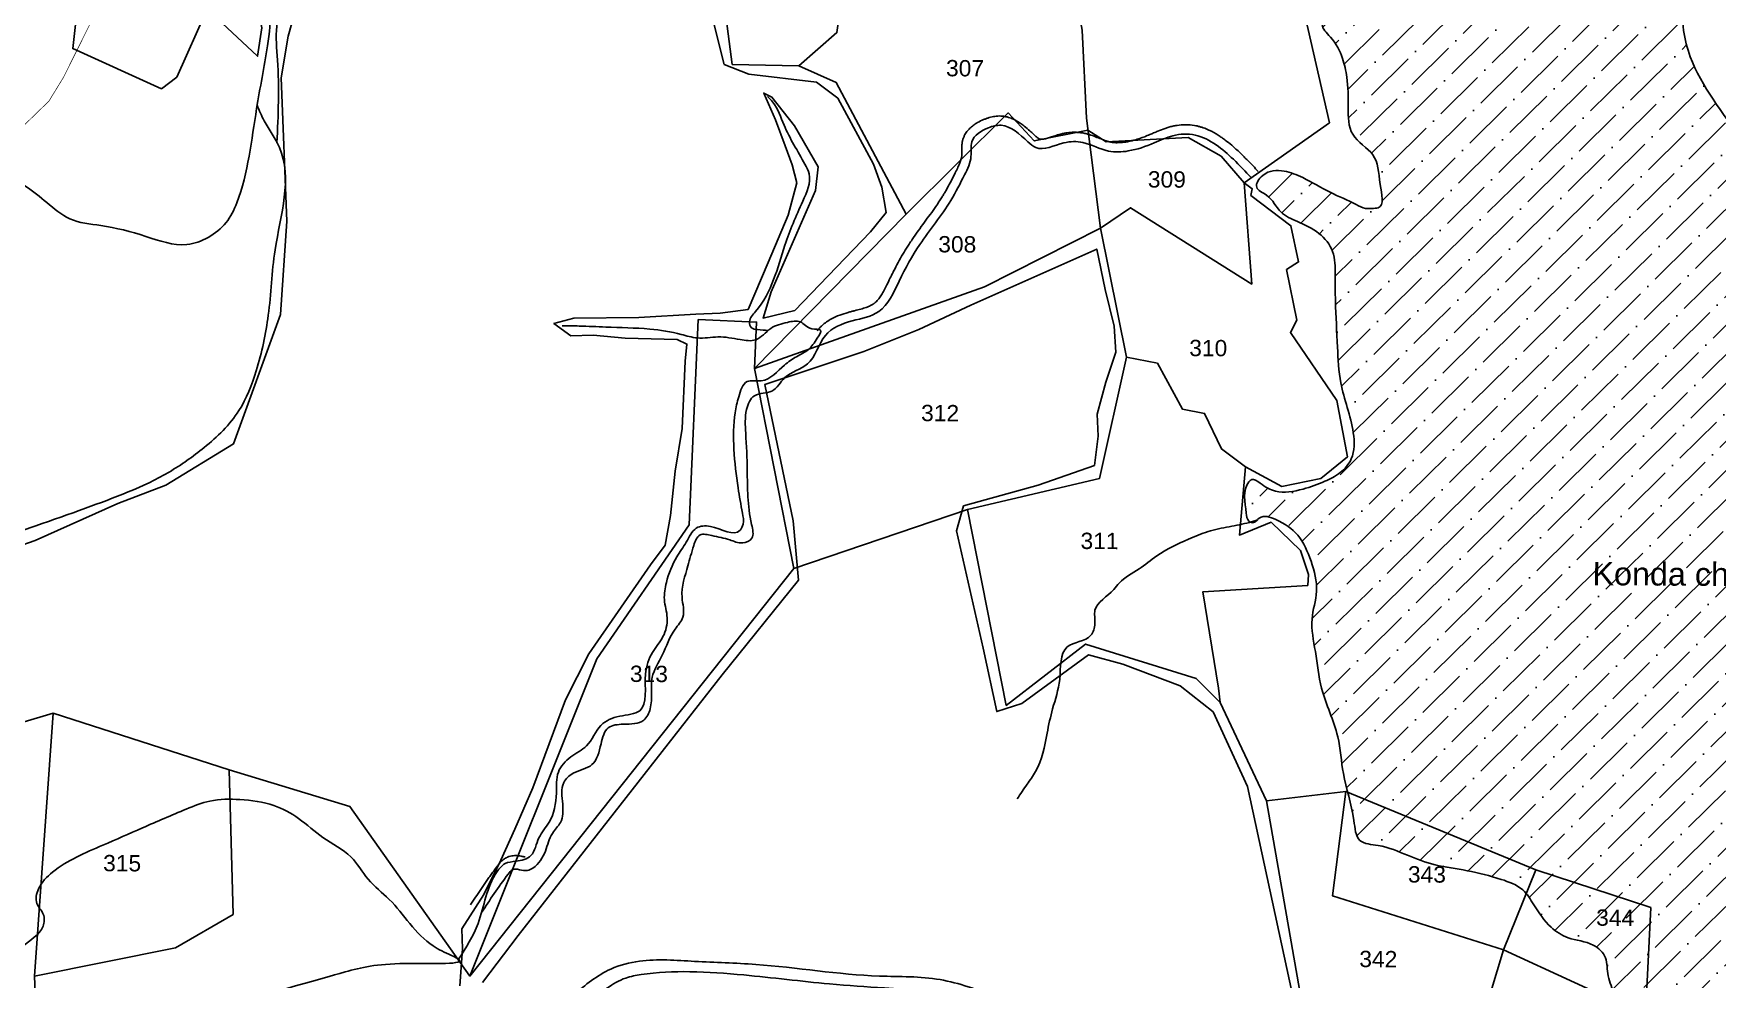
# Model space of a CAD drawing. Header units: inches. Extents: x 768179 to 777848, y 1567444 to 1579928.
# Drawn here: x 770240 to 772820, y 1573112 to 1574561 of the extents above; entities that cross this region are included whole.
import ezdxf
from ezdxf.enums import TextEntityAlignment as Align

# ---------------------------------------------------------------- set-up
doc = ezdxf.new("R2010")
doc.units = ezdxf.units.IN
doc.header["$MEASUREMENT"] = 0
for name, color, linetype in [('HILLLS', 24, 'Continuous'), ('PLOT', 7, 'Continuous'), ('PLOT NO', 7, 'Continuous'), ('ROADS', 6, 'Continuous'), ('TANKS-STREAM', 4, 'Continuous'), ('TEXT', 7, 'Continuous')]:
    doc.layers.add(name, color=color, linetype=linetype)
doc.styles.get("Standard").update_dxf_attribs({"font": 'arial.ttf'})
doc.linetypes.add('DOTS', pattern='A,1e-06,-3,["●",Standard,S=3,R=0,X=-1.25,Y=-1.25],-3', length=6.000001)

msp = doc.modelspace()

# ---------------------------------------------------------------- hatches: boundary and pattern name
at = {"layer": 'TANKS-STREAM'}
h = msp.add_hatch(dxfattribs=at)
h.set_pattern_fill('ANSI36', color=256, scale=253.149413, angle=-0.3196, style=0)
h.set_pattern_definition([(44.680379, (-18702.91, -15397.29), (17.1245861, 61.43793835), [79.1091915, -15.8218383, 0, -15.8218383])])
edge = h.paths.add_edge_path()
edge.add_spline(control_points=[(772117.7, 1575661.1), (772117.7, 1575661.1), (772119.4, 1575674.6), (772125.1, 1575717.8), (772226.5, 1575688.9), (772280.9, 1575683.4), (772363, 1575686.5), (772347.4, 1575633.3), (772341.1, 1575596.2), (772373.9, 1575523.6), (772427.3, 1575469.2), (772460.8, 1575392.6), (772458.5, 1575341.7), (772433.2, 1575291.2), (772390.8, 1575273.2), (772356.5, 1575233.1), (772367.4, 1575165.8), (772347.6, 1575095.7), (772369.5, 1575022.1), (772421.3, 1574975.7), (772493.6, 1574944.4), (772572.6, 1574940.4), (772638.9, 1574945.7), (772687.5, 1574954.1), (772721.1, 1574950.2), (772746.9, 1574925.2), (772778.9, 1574931.3), (772821.5, 1574930.7), (772818.6, 1574877.7), (772826.2, 1574836.2), (772816.3, 1574786.8), (772786.1, 1574769.8), (772784.8, 1574737.4), (772809.7, 1574705), (772783.1, 1574659.4), (772766.7, 1574614.3), (772766.3, 1574567.3), (772786.3, 1574489.7), (772853.1, 1574413.2), (772895.7, 1574323.1), (772934.4, 1574267.9), (772996.5, 1574251.4), (772975.6, 1574124.3), (773000.2, 1574025.3), (773021.6, 1573906.7), (773057.8, 1573841.7), (773079.8, 1573767.4), (773141.5, 1573737), (773159, 1573690.7), (773176.8, 1573655), (773208.9, 1573652.5), (773232.9, 1573657.9), (773270.6, 1573678), (773292.4, 1573599.1), (773343.6, 1573560.6), (773395.8, 1573528.9), (773440.1, 1573507.9), (773455.4, 1573473.8), (773454.7, 1573435.2), (773492.4, 1573430.3), (773520.3, 1573428.3), (773551.9, 1573440.8), (773553.5, 1573486.3), (773583.8, 1573455.3), (773602.7, 1573439.8), (773635.4, 1573414.7), (773635, 1573365.5), (773650.3, 1573317.8), (773657.4, 1573261.5), (773694.8, 1573214.5), (773743.7, 1573190.4), (773768.6, 1573141.3), (773768.3, 1573086), (773780.2, 1573029.6), (773776.8, 1572978.4), (773803.3, 1572949.7), (773804.3, 1572916.2), (773813.4, 1572890), (773820.4, 1572870.8), (773823, 1572852.8), (773789.1, 1572845.3), (773749.4, 1572855.6), (773692.9, 1572848.3), (773653.4, 1572842.2), (773623.6, 1572825.1), (773605.1, 1572848.9), (773572.7, 1572850.7), (773572.4, 1572881), (773562.5, 1572901.7), (773567.4, 1572927), (773565.3, 1572964.8), (773508.7, 1572968.9), (773461.3, 1572977.5), (773423.1, 1572998.6), (773389.1, 1572999.9), (773366.5, 1572975.2), (773341.2, 1572957.4), (773342.6, 1572923.8), (773324, 1572927.9), (773317.8, 1572946), (773337.3, 1572961), (773361.1, 1572990), (773299.8, 1573024.7), (773238.8, 1573004.6), (773221.1, 1573056.6), (773191.6, 1573057.8), (773172.7, 1573038.5), (773154.4, 1573052.6), (773129.9, 1573057.8), (773125.9, 1573027.4), (773115.9, 1573000.1), (773123.4, 1572955.1), (773089.4, 1572939.1), (773060.3, 1572924.6), (773062.4, 1572894.2), (773057.4, 1572870.3), (773037.5, 1572861), (773023.3, 1572870.2), (773005.6, 1572887), (773025.9, 1572912.3), (773030.5, 1572942.8), (773053.9, 1572958.5), (773064.6, 1572982.4), (773046.8, 1573007.7), (773019.4, 1573022.2), (772972.8, 1573021.2), (772943.8, 1572983.6), (772888.3, 1572962.9), (772898.6, 1572922.2), (772877.2, 1572895), (772906.3, 1572858.7), (772909.6, 1572810.3), (772881.4, 1572784.4), (772857.5, 1572766.6), (772833.8, 1572765.9), (772805.3, 1572760.1), (772814.4, 1572737.9), (772798.3, 1572730.9), (772780.1, 1572728.4), (772753.2, 1572732.3), (772719.5, 1572738.1), (772704.8, 1572775.2), (772696.9, 1572802.3), (772677.4, 1572829.4), (772654.9, 1572820.8), (772628.9, 1572818), (772626, 1572778.4), (772616.2, 1572741.4), (772615.4, 1572701.1), (772620.3, 1572673.7), (772610.8, 1572659.8), (772599.2, 1572648.8), (772582.3, 1572658.6), (772572.6, 1572680.6), (772575.8, 1572714.6), (772599, 1572746), (772598.3, 1572791.7), (772610.2, 1572836.4), (772590.6, 1572870.7), (772566.8, 1572905.3), (772587.2, 1572950.2), (772580.7, 1572992.1), (772589.2, 1573018.8), (772607.2, 1573042.6), (772636.2, 1573056), (772666.9, 1573086.5), (772649.3, 1573116.1), (772653.3, 1573145.6), (772626.9, 1573169.9), (772593.4, 1573171.3), (772560.3, 1573192.8), (772541.6, 1573221.4), (772522.2, 1573253.2), (772483.1, 1573267.3), (772438.4, 1573278.9), (772389, 1573285), (772343.8, 1573301.6), (772308.6, 1573317.7), (772266.4, 1573319.3), (772262.9, 1573372.5), (772245, 1573420), (772241.4, 1573491.6), (772211.3, 1573549.9), (772205.6, 1573611.6), (772194.5, 1573661.5), (772210.5, 1573707.4), (772198.9, 1573751.9), (772180.7, 1573794.3), (772150.5, 1573814.5), (772120.6, 1573825.1), (772110.3, 1573809), (772099.4, 1573814.8), (772097.1, 1573838.3), (772091.5, 1573862.3), (772108.3, 1573880.5), (772123.9, 1573868.1), (772146.2, 1573854.7), (772184, 1573861.3), (772216.1, 1573873.1), (772243.2, 1573886.4), (772264.6, 1573911.8), (772263.8, 1573963.6), (772240.6, 1574016.9), (772238.2, 1574085.8), (772234.6, 1574140.9), (772234.5, 1574189.4), (772234.9, 1574227.8), (772210, 1574257.7), (772179.6, 1574271.6), (772147.1, 1574285.5), (772137.1, 1574312.2), (772107.8, 1574323.4), (772126, 1574351.2), (772155.9, 1574352.6), (772190.5, 1574338.4), (772225.3, 1574317), (772258, 1574303.8), (772279, 1574292), (772290.5, 1574293), (772311.2, 1574292.6), (772300.5, 1574337.6), (772300.6, 1574377), (772254, 1574402), (772254.9, 1574450.2), (772254.3, 1574488.2), (772246.2, 1574526.3), (772233.3, 1574551.1), (772205.2, 1574576.8), (772242.3, 1574597.6), (772209.5, 1574636.7), (772250.6, 1574655), (772255.6, 1574686.7), (772240, 1574717.9), (772209.1, 1574749.7), (772199.1, 1574795.6), (772164.7, 1574809.7), (772154.2, 1574855), (772111.2, 1574832.3), (772083.6, 1574849.5), (772091.3, 1574885.5), (772119.9, 1574904.6), (772157.8, 1574913.6), (772159.9, 1574940.8), (772171, 1574967.7), (772200, 1574972.8), (772229.7, 1574999.7), (772202.6, 1575030.9), (772207.4, 1575080.7), (772203.1, 1575133.1), (772209.7, 1575182.2), (772222.9, 1575220.7), (772258.9, 1575233), (772291.2, 1575257.5), (772292.3, 1575311.9), (772277.9, 1575375.2), (772276.8, 1575444.1), (772271.7, 1575498.5), (772248.2, 1575538.1), (772219.8, 1575569.1), (772183.7, 1575592.3), (772175.7, 1575625), (772178.7, 1575653.8), (772157.8, 1575666.6), (772139.2, 1575665.2), (772124.4, 1575660.9), (772119, 1575661.1), (772117.7, 1575661.1)], knot_values=[0, 0, 0, 0, 17.852496, 35.704993, 114.39023, 218.322398, 259.432405, 294.9175, 345.680352, 376.716397, 523.033611, 571.293345, 618.582506, 670.205305, 728.444499, 749.526195, 821.566569, 911.195723, 964.427741, 1038.877025, 1109.101518, 1194.683558, 1269.622476, 1305.88129, 1341.503589, 1364.854299, 1405.132931, 1435.257408, 1468.754311, 1531.788186, 1574.635481, 1604.229088, 1623.874864, 1662.500899, 1713.397817, 1760.763057, 1807.867402, 1848.867079, 1996.132487, 2098.248482, 2146.261715, 2191.523359, 2262.395695, 2458.064186, 2522.34025, 2613.05096, 2679.636877, 2740.794896, 2799.801147, 2825.419542, 2849.669154, 2885.621207, 2902.358005, 2962.962965, 3048.379489, 3108.793216, 3141.871991, 3189.818097, 3213.474879, 3241.454337, 3282.692183, 3301.395234, 3337.548964, 3358.108867, 3395.851252, 3423.158188, 3471.53711, 3529.234276, 3574.265986, 3636.443693, 3698.123957, 3730.093291, 3793.552269, 3858.689735, 3902.54721, 3937.806645, 3965.934213, 3999.103228, 4018.236866, 4029.709794, 4045.12651, 4102.044354, 4161.197815, 4205.367217, 4227.658709, 4246.763958, 4283.657565, 4302.381207, 4326.669627, 4350.681084, 4378.202549, 4424.404481, 4486.324996, 4530.726467, 4550.562912, 4581.135429, 4623.283007, 4641.919895, 4654.201989, 4664.475335, 4692.252808, 4718.462115, 4757.174087, 4846.904644, 4869.761228, 4900.067859, 4914.834087, 4941.573582, 4958.304757, 4974.969464, 5015.270804, 5055.642371, 5087.058338, 5117.213768, 5141.923246, 5170.307473, 5183.873837, 5198.815098, 5217.716582, 5246.59003, 5276.322438, 5308.121121, 5325.276319, 5347.213328, 5389.691032, 5414.760644, 5477.852762, 5524.296023, 5561.769076, 5581.150809, 5616.345277, 5679.465656, 5703.821899, 5727.119142, 5764.986025, 5777.388609, 5800.1085, 5807.356846, 5824.859236, 5855.23757, 5888.900546, 5916.46034, 5964.124182, 5978.16025, 6006.416304, 6024.567074, 6048.691042, 6105.084424, 6146.569146, 6167.027734, 6183.264873, 6195.428388, 6208.785181, 6232.057787, 6264.861625, 6304.614962, 6342.880859, 6397.408411, 6434.264845, 6455.720535, 6518.035941, 6559.537139, 6580.418165, 6599.238064, 6645.652611, 6678.265332, 6707.175557, 6734.940581, 6761.671696, 6801.2634, 6831.440832, 6874.34396, 6902.280705, 6938.624656, 6991.656916, 7040.969449, 7085.339859, 7132.113996, 7160.623955, 7191.856702, 7265.077288, 7321.2736, 7398.56716, 7455.073324, 7504.450927, 7546.857533, 7593.161427, 7637.379327, 7678.264005, 7703.234066, 7715.645467, 7721.685828, 7734.288331, 7781.6808, 7786.913481, 7800.764315, 7827.222482, 7869.171141, 7904.05614, 7930.692747, 7957.698532, 7997.007154, 8075.046221, 8129.247559, 8199.227198, 8238.612885, 8274.308094, 8308.749852, 8345.718647, 8374.75846, 8407.959779, 8427.421811, 8447.228837, 8480.365304, 8510.09875, 8557.307267, 8600.655409, 8616.174198, 8625.540772, 8635.327379, 8670.726869, 8716.833827, 8760.380429, 8801.838269, 8847.630343, 8876.450876, 8913.878236, 8936.250224, 8965.34246, 8994.682468, 9043.124214, 9053.364468, 9087.540612, 9139.284295, 9186.815287, 9212.166542, 9242.629744, 9296.384539, 9307.273643, 9331.419167, 9384.313026, 9407.410531, 9435.192371, 9455.162118, 9489.487207, 9517.031313, 9553.145846, 9585.695412, 9663.997931, 9707.642045, 9733.953553, 9777.868821, 9813.321461, 9845.243679, 9928.871741, 10009.365185, 10048.457753, 10088.39455, 10142.57186, 10173.620789, 10210.408083, 10237.960825, 10248.345024, 10278.252279, 10289.984674, 10294.009914, 10294.009914, 10294.009914, 10294.009914], degree=3, periodic=0)

# ---------------------------------------------------------------- linework, layer by layer
at = {"layer": 'HILLLS'}
for points in [[(770154.5, 1573753.4), (770242.3, 1573783.9), (770368.9, 1573840.9), (770442.7, 1573868.7), (770546.3, 1573932), (770618.1, 1574130.5), (770627.8, 1574273.3), (770619.4, 1574493.1), (770630.2, 1574556.7), (770651.3, 1574633.6)], [(771275.8, 1574602.7), (771298.2, 1574513.5), (771336.1, 1574498.8), (771439.5, 1574486.2), (771472.2, 1574461.6), (771526.8, 1574360.6), (771539.6, 1574325.2), (771546.2, 1574286.7), (771522.6, 1574257.2), (771431.5, 1574162.3), (771406.4, 1574136.5), (771357.9, 1574124.8), (771370.1, 1574165.3), (771438.1, 1574320.1), (771442, 1574356.4), (771405.9, 1574419.5), (771371.3, 1574463.4), (771358.8, 1574469.7), (771376.8, 1574428.5), (771391.7, 1574388.9), (771402.4, 1574359.8), (771409.6, 1574332.2), (771396.3, 1574282.4), (771365.7, 1574209.8), (771334.8, 1574137.8), (771292, 1574132.5), (771254.8, 1574130.6), (771167.5, 1574125.9), (771068, 1574124.6), (771037.3, 1574116.7), (771063.1, 1574097.6), (771097.4, 1574098.9), (771146.7, 1574093.9), (771225.9, 1574092), (771241.2, 1574084.9), (771238.5, 1574059), (771234, 1573955.7), (771223, 1573890.1), (771216, 1573822.3), (771207.6, 1573776.8), (771185.2, 1573746.6), (771090.9, 1573610.2), (771054.8, 1573539.7), (771005, 1573405.2), (770977.2, 1573341.9), (770955.9, 1573294.2), (770929.9, 1573241.8), (770896.3, 1573188.9), (770897.3, 1573158.5), (770893.2, 1573101.6)], [(770927.8, 1573107), (770982.4, 1573178.6), (771295.2, 1573578.2), (771412, 1573723.3), (771404, 1573814.4), (771360.3, 1574022.9), (771512, 1574073.4), (771596.3, 1574107.5), (771676, 1574144.4), (771869.2, 1574230.5), (771882, 1574168.8), (771895.7, 1574112.7), (771898.2, 1574072.5), (771883, 1574026.8), (771869.7, 1573977.4), (771871.4, 1573943.8), (771865.5, 1573899), (771779.3, 1573868.7), (771665.1, 1573837.1), (771654.3, 1573798.9), (771694.9, 1573619.1), (771715.8, 1573521.8), (771754.2, 1573534.1), (771856.3, 1573608.6), (771909.2, 1573594.4), (771996.8, 1573561.5), (772047.4, 1573521.4), (772100.1, 1573406.9), (772190.7, 1572988.9)]]:
    msp.add_lwpolyline(points, dxfattribs=at)
at = {"layer": 'PLOT'}
for points in [[(771344.5, 1574047.5), (771577.1, 1574284.2), (771470, 1574486), (771412.8, 1574511.6), (771310.5, 1574513.6), (771292.8, 1574647.4), (771149.7, 1574653.1), (770919.6, 1574765.4), (770876, 1574810), (771062.4, 1574907.7), (771080, 1575024.3), (771242.3, 1575117.7), (771293.4, 1575017.5), (771373.7, 1575085.5), (771405.9, 1575195.1), (771422.4, 1575252.3), (771397.2, 1575312.6), (771394.9, 1575341.1), (771434.5, 1575406.7), (771441.8, 1575536.9)], [(772827.5, 1574932.5), (772800.1, 1574939.4), (772737, 1574943.7), (772713.3, 1574966.3), (772672.9, 1574967.3), (772634, 1574975.9), (772525.3, 1574966.8), (772458.9, 1574989.6), (772387.9, 1575069.2), (772186.6, 1575002), (772205.6, 1574991.4), (772325.9, 1574837.5), (772298.7, 1574808), (772304, 1574667.4), (772189, 1574585.1), (772225.8, 1574424.2), (772095.2, 1574332.3), (772106.7, 1574177), (771920.8, 1574294), (771874.7, 1574262.4)], [(771500.2, 1574951), (771503.6, 1574790.3), (771470.9, 1574562.2), (771412.8, 1574511.6)], [(770436, 1574476), (770299.8, 1574537.9), (770311.3, 1574640), (770370.2, 1574692.2), (770473, 1574731.5), (770503.8, 1574790.9), (770553.8, 1574782.7), (770580.3, 1574767.8), (770558.9, 1574717.3), (770589.8, 1574569.6), (770583.1, 1574526), (770506, 1574598.2), (770459.6, 1574494.1), (770436, 1574476)], [(771874.7, 1574262.4), (771853.4, 1574431.2), (771846.8, 1574566.2), (771823.1, 1574694.4)], [(772095.2, 1574332.3), (772059.8, 1574372.9), (772009, 1574401.5), (771883.3, 1574394.7), (771855.7, 1574412.7), (771773.4, 1574396.4), (771733.3, 1574439.2), (771577.1, 1574284.2)], [(772095.2, 1574332.3), (772107.5, 1574322.9), (772105.2, 1574312.7), (772166.7, 1574266.3), (772178.5, 1574210.8), (772160, 1574199.2), (772175.8, 1574121.4), (772165.9, 1574102.8), (772237.2, 1573998.8), (772253.3, 1573912.1), (772212.7, 1573878.9), (772152.7, 1573866.6), (772097, 1573896.8), (772060.2, 1573924.3), (772034.3, 1573978.8), (772000.4, 1573985.4), (771962.2, 1574055.9), (771914.8, 1574065.1)], [(771671, 1573831.5), (771873.1, 1573878.9), (771914.8, 1574065.1), (771874.7, 1574262.4), (771697.3, 1574172.6), (771344.5, 1574047.5)], [(770539.5, 1573432.7), (770724.7, 1573376.5), (770908.5, 1573116.6), (771404.7, 1573741), (771344.5, 1574047.5), (771347.8, 1574118.7), (771258.4, 1574122.6), (771244.3, 1573808), (771103.2, 1573602.7), (770908.5, 1573116.6)], [(772097, 1573896.8), (772087.8, 1573792.4), (772136.2, 1573811.9), (772181.2, 1573768.8), (772193.8, 1573732.1), (772192.5, 1573715.3), (772031.5, 1573705.3), (772055.5, 1573557.9), (772058.2, 1573535.6)], [(772204.2, 1571707.6), (772174.1, 1571616), (772091.7, 1571590.6), (772123.2, 1571880.3), (772086.7, 1571882.3), (772048.6, 1571926.9), (772053, 1571996.9), (772140.2, 1572000.8), (772160.8, 1572175.4), (772169.5, 1572245.9), (772212, 1572617.7), (772210.2, 1572920.4), (772189, 1573043.6), (772129.4, 1573385), (772058.2, 1573535.6), (772021.3, 1573572.7), (771851.9, 1573625.4), (771730.5, 1573531.3), (771671, 1573831.5), (771404.7, 1573741)], [(769987.4, 1573435.1), (769871, 1573345), (769850.2, 1573089.6), (769975.8, 1572871.5), (769983.1, 1572784.8), (770129.2, 1572748.1), (770256.3, 1572790.9), (770281.5, 1573018.4), (770244, 1573052.1), (770241.5, 1573116.4), (770270, 1573519.5), (769987.4, 1573435.1)], [(770241.5, 1573116.4), (770457.2, 1573159.7), (770545.7, 1573211.1), (770539.5, 1573432.7), (770270, 1573519.5)], [(772129.4, 1573385), (772250.8, 1573399.6), (772541.8, 1573279.4), (772492.4, 1573156.7), (772230.5, 1573239.4), (772250.8, 1573399.6)], [(772541.8, 1573279.4), (772718, 1573221.6), (772709.9, 1573056.5), (772492.4, 1573156.7)], [(772492.4, 1573156.7), (772441, 1572985.8), (772428.2, 1573013.5), (772292.1, 1573038.4), (772189, 1573043.6)]]:
    msp.add_lwpolyline(points, dxfattribs=at)
at = {"layer": 'ROADS', "linetype": 'DOTS', "ltscale": 5, "const_width": 1.01}
msp.add_lwpolyline([(770219.1, 1574414.3), (770263.4, 1574457.3), (770285.6, 1574493.5), (770329.6, 1574582)], dxfattribs=at)
at = {"layer": 'TANKS-STREAM'}
for points in [[(772117.7, 1575661.1), (772127.6, 1575695.9), (772207.2, 1575695.9), (772311.9, 1575685), (772352.8, 1575677), (772350.2, 1575641.2), (772346.3, 1575589.9), (772357.8, 1575560.7), (772439.7, 1575437.2), (772457.2, 1575391.6), (772455.3, 1575343.7), (772430.3, 1575297.8), (772382.9, 1575262.7), (772369.4, 1575246.1), (772361.5, 1575173.6), (772355.1, 1575083.1), (772370.9, 1575031.6), (772424.4, 1574978.4), (772489.7, 1574950.2), (772576, 1574942.2), (772651.6, 1574948.2), (772688.1, 1574952.3), (772723.5, 1574945.2), (772743.2, 1574932.2), (772784, 1574930.4), (772814, 1574924.8), (772820.2, 1574891.5), (772822.5, 1574827.7), (772808.9, 1574786.5), (772788.4, 1574764.7), (772786.7, 1574744.8), (772799.9, 1574708), (772784.6, 1574658.8), (772769.3, 1574613.3), (772768.5, 1574565.6), (772778.5, 1574525.4), (772855.9, 1574397.9), (772907.3, 1574308.1), (772939.4, 1574271.6), (772979, 1574248.5), (772986.6, 1574177.2), (773008, 1573980.2), (773022.7, 1573916.8), (773058.5, 1573832.2), (773088.3, 1573771.7), (773135.7, 1573731.8), (773164.8, 1573679.7), (773179.8, 1573658.5), (773203.9, 1573653.8), (773239.4, 1573661.9), (773255.2, 1573667.8), (773291.9, 1573618.6), (773352, 1573556.4), (773404.6, 1573525.2), (773433.2, 1573507.7), (773454, 1573463.9), (773459.2, 1573440.5), (773486, 1573431.3), (773527.8, 1573432.2), (773544.2, 1573441.6), (773560.7, 1573474.2), (773577.6, 1573462), (773606.5, 1573437), (773626.5, 1573417.9), (773637.3, 1573370.1), (773649.7, 1573313), (773660, 1573268.6), (773697.8, 1573218.2), (773746.7, 1573179.4), (773761.9, 1573150.8), (773770.5, 1573087.1), (773778.1, 1573021.6), (773783.2, 1572977.5), (773800.4, 1572946.2), (773805.6, 1572918.2), (773814.9, 1572885.9), (773820.6, 1572867.4), (773820.5, 1572855.8), (773806.2, 1572849.5), (773748.6, 1572852), (773688.9, 1572847.6), (773645.5, 1572836.7), (773623.8, 1572830.5), (773608, 1572841.7), (773575.4, 1572859.8), (773571.2, 1572878.3), (773565, 1572902.1), (773566.2, 1572926.4), (773561.6, 1572953.9), (773517.3, 1572968.9), (773456.1, 1572982.5), (773413.9, 1572998), (773393.8, 1572997.6), (773368.9, 1572979.2), (773343.3, 1572945.1), (773337.4, 1572927.1), (773325.3, 1572929.9), (773321.1, 1572939.4), (773337.1, 1572962.5), (773351, 1572985.2), (773319.9, 1573009.1), (773231.8, 1573031.2), (773219, 1573050.5), (773188.3, 1573052.3), (773175.6, 1573044.4), (773149.8, 1573052.5), (773132.9, 1573053.6), (773127, 1573037.8), (773119.3, 1572997.7), (773114.9, 1572957.1), (773088.9, 1572938.7), (773064.5, 1572920.4), (773061.2, 1572895.6), (773051, 1572868.7), (773038.3, 1572863.5), (773024.6, 1572869.9), (773012.5, 1572884.8), (773022.7, 1572912.2), (773033.9, 1572940.1), (773055.2, 1572964.3), (773061.1, 1572980.6), (773050.7, 1573000.2), (773012.7, 1573020.5), (772987.4, 1573019.6), (772934.3, 1572984), (772897.2, 1572955.1), (772892.2, 1572917.5), (772884.1, 1572899.6), (772896.6, 1572866.2), (772897.8, 1572802.3), (772880.8, 1572784.5), (772861.2, 1572771.4), (772823.7, 1572763.7), (772812, 1572759), (772808.2, 1572736.3), (772801.8, 1572732.6), (772784.4, 1572729.5), (772753.7, 1572732.4), (772721.6, 1572743.6), (772708, 1572768), (772689.2, 1572812.5), (772679.7, 1572823.1), (772651.2, 1572821.1), (772633.7, 1572815.4), (772626.6, 1572792.1), (772617.4, 1572735.7), (772617.2, 1572693.7), (772617.6, 1572673), (772609.3, 1572658.8), (772599.2, 1572651.8), (772586.8, 1572657.2), (772575.6, 1572677.9), (772578.2, 1572711.1), (772595, 1572747.6), (772599.9, 1572786.1), (772603.2, 1572841.2), (772587.4, 1572875), (772576.8, 1572894), (772582.5, 1572956.8), (772583.9, 1572998.8), (772590.6, 1573018.9), (772601.9, 1573034.2), (772639.9, 1573061.8), (772659.6, 1573088.4), (772652.7, 1573116.8), (772648.7, 1573144.6), (772629.8, 1573164), (772591.3, 1573175.4), (772565.4, 1573191.6), (772538.9, 1573226), (772521.9, 1573248.6), (772488.8, 1573264.8), (772436.8, 1573278.1), (772387.7, 1573287.2), (772345.2, 1573301.7), (772300.3, 1573316.7), (772272.5, 1573324.5), (772263.2, 1573354.8), (772247, 1573427.1), (772238.4, 1573483.4), (772213.7, 1573557.6), (772204.1, 1573614), (772199, 1573663.8), (772205.9, 1573706.2), (772197.5, 1573752.3), (772177.1, 1573792.2), (772143.4, 1573816.2), (772118.2, 1573818.4), (772107.9, 1573811.3), (772102.3, 1573813.9), (772098.2, 1573826), (772102.3, 1573873.8), (772106.3, 1573877.3), (772119.3, 1573872.1), (772143, 1573859.6), (772185.3, 1573862.9), (772218.6, 1573874.8), (772242.1, 1573888), (772259.2, 1573909.3), (772262.3, 1573949), (772243.1, 1574025.7), (772238.1, 1574080.3), (772234.9, 1574151.1), (772234.6, 1574191), (772230.6, 1574226.9), (772209.5, 1574254.6), (772176.7, 1574272.7), (772151.2, 1574287.4), (772129.5, 1574313.1), (772114.2, 1574325.5), (772123.4, 1574343.4), (772156.3, 1574350.1), (772184.7, 1574340.1), (772226.9, 1574317.6), (772266.6, 1574298.8), (772281.1, 1574292.9), (772290.6, 1574292.8), (772300.5, 1574293.9), (772303.6, 1574329.6), (772292.2, 1574374.9), (772261.3, 1574406.4), (772254.6, 1574447.8), (772252.3, 1574494.1), (772245.9, 1574522.6), (772227.1, 1574555.5), (772214.8, 1574574.5), (772231.1, 1574599.1), (772223.9, 1574628), (772251.9, 1574668.3), (772253.8, 1574678.5), (772241.9, 1574711), (772212.2, 1574754.2), (772189.5, 1574796.6), (772169.1, 1574812.2), (772152.5, 1574838.2), (772098.1, 1574841.4), (772089.1, 1574847.7), (772090.3, 1574872.1), (772131.3, 1574906.5), (772152.6, 1574916.3), (772161.8, 1574942.9), (772170.7, 1574961.1), (772201.4, 1574977.3), (772220.1, 1574998), (772207.6, 1575032.3), (772205.3, 1575065.2), (772205.7, 1575144.5), (772212.4, 1575188.2), (772223, 1575212.6), (772260.5, 1575236.5), (772286.9, 1575260.9), (772291.2, 1575292.9), (772280.6, 1575376.9), (772275.1, 1575458.2), (772268.9, 1575497.3), (772249.9, 1575533), (772212.2, 1575572.9), (772188.4, 1575593.4), (772177.5, 1575629), (772172.4, 1575656.5), (772163.7, 1575662.3), (772133.4, 1575663.3), (772121.7, 1575661.1), (772117.7, 1575661.1)], [(769339.6, 1574499.8), (769350.7, 1574502.4), (769364.5, 1574515.1), (769397.2, 1574550.5), (769438.2, 1574611.4), (769476.6, 1574663.6), (769505.5, 1574711.3), (769539.2, 1574761.6), (769564.6, 1574794.4), (769580.7, 1574825.8), (769595.8, 1574842.5), (769621.6, 1574844.6), (769643.8, 1574845.4), (769682.2, 1574853.6), (769740.7, 1574861.5), (769801.6, 1574864.7), (769875.4, 1574873.2), (769928.2, 1574869), (770011.9, 1574868.5), (770103.1, 1574866.5), (770216.9, 1574859.4), (770342.4, 1574848.7), (770423.6, 1574830.8), (770518.8, 1574806.8), (770577.5, 1574782.5), (770589.7, 1574774.1), (770583.5, 1574739.6), (770575, 1574706.1), (770580.4, 1574672.8), (770591, 1574637.5), (770601.3, 1574600.1), (770598.4, 1574541.8), (770581.7, 1574445.9), (770570.1, 1574373.1), (770551.2, 1574301.2), (770534.9, 1574271.2), (770507.4, 1574248.5), (770474.9, 1574237.5), (770411.9, 1574250.1), (770342.7, 1574266.7), (770295.3, 1574277), (770260.3, 1574301.7), (770193, 1574346.2), (770158.6, 1574360.6), (770141.3, 1574369), (770115.3, 1574364.7), (770037.2, 1574334.5), (770005.6, 1574318.1), (769979.6, 1574306.4), (769966.9, 1574299.4), (769921, 1574258), (769876.1, 1574218.4), (769837.3, 1574187.5), (769809.1, 1574164.5), (769792.4, 1574155.8), (769783.1, 1574133.1), (769758, 1574105.2), (769723.3, 1574099.7), (769669.8, 1574100.8), (769600.5, 1574096), (769591.3, 1574096)], [(770612.9, 1574393.6), (770613.7, 1574520.2), (770612.7, 1574572), (770623.5, 1574610), (770662.4, 1574663), (770731.8, 1574690.1), (770828.9, 1574704.6), (770964.1, 1574711.4), (771000.9, 1574725.7), (770969.5, 1574723.7), (770878.2, 1574724.3), (770760.3, 1574717.8), (770727.1, 1574718.5), (770685.1, 1574738.6), (770634.7, 1574761.5), (770606.8, 1574759.9), (770598.9, 1574701), (770601.3, 1574653.2), (770611.3, 1574614.6), (770619.2, 1574600.4)], [(769640, 1573571.1), (769699, 1573591.8), (769749, 1573627.4), (769792.9, 1573664.6), (769888.6, 1573693.1), (770000.7, 1573729.6), (770167.3, 1573781.3), (770319.4, 1573833.5), (770447.5, 1573888.9), (770501.2, 1573926.4), (770554.5, 1573983), (770581, 1574044.1), (770599.6, 1574129.3), (770610, 1574229.3), (770616.6, 1574386.2), (770593.3, 1574427.1), (770582.5, 1574450.9)], [(771365.7, 1574106), (771349.3, 1574107.2), (771340, 1574110.1), (771337.1, 1574119.1), (771346.3, 1574134.8), (771391.3, 1574236.6), (771418.5, 1574303.9), (771428.4, 1574345.8), (771422, 1574360.5), (771389.9, 1574420.6), (771372.4, 1574456), (771364.8, 1574464.2)], [(770926.4, 1573214.1), (770967.2, 1573272.9), (770973.8, 1573279.5), (770996.5, 1573278.3), (771005.2, 1573282.2), (771024.2, 1573308.2), (771034.9, 1573335.3), (771047.3, 1573352), (771050.7, 1573380.2), (771052.3, 1573413), (771066.8, 1573427.3), (771095.6, 1573440.6), (771109.5, 1573472.6), (771120.6, 1573497.1), (771143.6, 1573502.5), (771175, 1573508.8), (771184.8, 1573526.1), (771187.9, 1573574.4), (771203.4, 1573608.4), (771222.9, 1573648.1), (771234.9, 1573666.5), (771233.6, 1573697.2), (771242.7, 1573745.3), (771251.5, 1573776.3), (771261.3, 1573792.5), (771279.2, 1573791.5), (771306.6, 1573785.1), (771326.3, 1573780.3), (771340.5, 1573787.5), (771340.2, 1573808.4), (771333.5, 1573891.5), (771331.2, 1573948.7), (771332.5, 1573984.7), (771344.5, 1574005.8), (771371.3, 1574013), (771391.2, 1574033.6), (771425.8, 1574054.5), (771453.2, 1574098.2), (771494.5, 1574120.6), (771535.1, 1574134.8), (771566.2, 1574181.5), (771598, 1574237.4), (771645.6, 1574305.2), (771666.6, 1574344.4), (771676.4, 1574372.6), (771677.7, 1574394.8), (771703.1, 1574416.6), (771722.4, 1574420.2), (771763.6, 1574395.1), (771775.8, 1574386.1), (771818.6, 1574393.3), (771847.9, 1574393.9), (771887.2, 1574380.7), (771917.3, 1574380.9), (771957.1, 1574393.3), (771985.7, 1574404.3), (772020, 1574405.2), (772051.9, 1574390.2), (772078.5, 1574368.1), (772106.1, 1574339.9)], [(770891.3, 1573142.3), (770921, 1573197.4), (770950.2, 1573276.8), (770962.4, 1573288.9), (770979, 1573292.6), (771002, 1573301.3), (771014.3, 1573328.5), (771030, 1573352.3), (771041, 1573397), (771044.1, 1573429.1), (771063.2, 1573452.4), (771087.2, 1573469.3), (771109.3, 1573500.8), (771138.1, 1573514.8), (771168.8, 1573523.2), (771177.7, 1573579.3), (771188.5, 1573612.6), (771204.4, 1573636.8), (771210.8, 1573665.5), (771206.6, 1573693.7), (771209.6, 1573719.7), (771225.6, 1573758.8), (771240.1, 1573781.6), (771255.5, 1573803), (771277.1, 1573805.5), (771322.5, 1573799.8), (771327.1, 1573809.1), (771326.2, 1573826.1), (771319.5, 1573864.7), (771313.1, 1573923.8), (771314.9, 1573979.8), (771320.5, 1574004.4), (771333.5, 1574027.5), (771355.1, 1574028.8), (771390.7, 1574052.9), (771409.1, 1574065.7), (771427.4, 1574076.9), (771440.9, 1574094.2), (771446, 1574106.3), (771432.3, 1574108.5), (771414.9, 1574119.1), (771395.1, 1574118.3), (771369.5, 1574108.9), (771346.6, 1574091.6), (771322.7, 1574091.9), (771288.6, 1574096), (771257.1, 1574094.4), (771232.4, 1574099.9), (771184.1, 1574108), (771116.6, 1574111.1), (771076.2, 1574112.7), (771050.1, 1574112.9)], [(771747.2, 1573388), (771762.4, 1573410.5), (771775.4, 1573430), (771793, 1573488.6), (771801.5, 1573526.2), (771812.3, 1573571.3), (771823.9, 1573620.9), (771860.2, 1573638.8), (771866.3, 1573656.8), (771866.4, 1573677.2), (771895.3, 1573709), (771903.6, 1573718.8), (771933.9, 1573740.4), (771961.1, 1573760.6), (772009.5, 1573785.9), (772039.7, 1573797.8), (772072.1, 1573805.2), (772103.1, 1573811.8), (772115.9, 1573815.5)], [(770166.8, 1572797.8), (770170.2, 1572955.1), (770190.3, 1573069.5), (770223, 1573161.9), (770254.6, 1573193), (770254.7, 1573211.6), (770244.9, 1573228), (770247.5, 1573250.2), (770268.9, 1573275.8), (770345.9, 1573317.2), (770406.7, 1573343.7), (770473.9, 1573372.4), (770510.2, 1573384.8), (770556.1, 1573387.1), (770608.3, 1573377.9), (770645.9, 1573358.2), (770683.4, 1573328.9), (770726.3, 1573299.2), (770752.4, 1573265.1), (770785, 1573234), (770816.3, 1573197), (770852, 1573162.8), (770880.1, 1573148.2), (770889.3, 1573143.7), (770809.4, 1573135.8), (770717.4, 1573122.9), (770569.8, 1573081.8), (770439.1, 1573044), (770383.6, 1573020.1), (770362.7, 1573009.3)], [(772582.6, 1572957.7), (772555.2, 1572953.2), (772514.8, 1572949.4), (772491.9, 1572953.2), (772481.7, 1572956.4), (772478.1, 1572970), (772473.2, 1572985.3), (772467.6, 1572983.4), (772457.9, 1572968), (772447.6, 1572951.2), (772434.3, 1572925.6), (772427.5, 1572905.5), (772418.1, 1572890.2), (772398.8, 1572882.8), (772362.7, 1572878.5), (772322, 1572871.5), (772280.8, 1572857.8), (772242.2, 1572840.6), (772203.6, 1572832.1), (772146.2, 1572850.5), (772086.2, 1572885.1), (772057, 1572900.9), (771986.4, 1572939.9), (771892.5, 1572990.1), (771801.9, 1573026.5), (771712.7, 1573065.3), (771652.3, 1573085.8), (771543.9, 1573098.4), (771459.8, 1573104.6), (771328.2, 1573118.3), (771245.8, 1573123.3), (771170.9, 1573118.9), (771147.4, 1573113.6), (771092.1, 1573076.3), (771011.5, 1573006.2), (770941, 1572950.6), (770880.6, 1572908.5), (770969, 1572992.3), (771068.6, 1573088.5), (771124.3, 1573127.3), (771168.3, 1573139.4), (771252.9, 1573139.2), (771346.7, 1573134.5), (771536, 1573116.6), (771629, 1573111.2), (771714.9, 1573085.7), (771783.4, 1573061.2), (771854.8, 1573024.4), (772021.3, 1572941.6), (772111.5, 1572895.6), (772184.1, 1572855.4), (772205.3, 1572847.2), (772228.7, 1572853.8), (772281, 1572880.1), (772345.4, 1572882.1), (772404.8, 1572892.2), (772421.8, 1572913.7), (772433.2, 1572948.4), (772446.8, 1572973.2), (772463.1, 1572993), (772478.6, 1572995), (772486, 1572985.8), (772495.3, 1572967.2), (772504, 1572959), (772535.8, 1572960.3), (772568.5, 1572964.1), (772582.9, 1572963.7)]]:
    msp.add_spline(points, degree=3, dxfattribs=at)
for points, knots in [([(771440.5, 1574105.1), (771440.9, 1574105.7), (771441.3, 1574106.2), (771442.2, 1574107.3), (771442.8, 1574107.9), (771443.8, 1574109.1), (771444.3, 1574109.6), (771445.9, 1574111.3), (771447, 1574112.4), (771450.4, 1574115.4), (771452.7, 1574117.3), (771457.6, 1574120.7), (771460.1, 1574122.2), (771466.8, 1574125.8), (771471, 1574127.7), (771479.5, 1574130.9), (771483.8, 1574132.3), (771489.8, 1574134), (771491.5, 1574134.5), (771494.8, 1574135.4), (771496.5, 1574135.8), (771501.3, 1574137), (771504.4, 1574137.8), (771510.3, 1574139.4), (771513, 1574140.2), (771518.1, 1574141.9), (771520.4, 1574142.9), (771523.2, 1574144.3), (771524, 1574144.7), (771525.3, 1574145.5), (771526, 1574145.8), (771526.9, 1574146.5), (771527.2, 1574146.7), (771527.9, 1574147.2), (771528.2, 1574147.4), (771529.2, 1574148.2), (771529.9, 1574148.8), (771532, 1574150.8), (771533.5, 1574152.5), (771536.4, 1574156.2), (771537.9, 1574158.2), (771540.7, 1574162.7), (771542.1, 1574165.1), (771544.8, 1574170.2), (771546.2, 1574172.8), (771548.6, 1574177.7), (771549.6, 1574179.9), (771551.4, 1574183.6), (771552.1, 1574185), (771553.3, 1574187.6), (771553.9, 1574188.8), (771555, 1574191.1), (771555.5, 1574192.2), (771557.2, 1574195.6), (771558.4, 1574197.8), (771561.8, 1574204.5), (771564.1, 1574208.9), (771571.3, 1574221.8), (771576.3, 1574230.1), (771583.1, 1574240.6), (771584.6, 1574242.9), (771589.2, 1574249.7), (771592.3, 1574254.1), (771598.6, 1574262.9), (771601.8, 1574267.3), (771611, 1574279.8), (771617, 1574287.8), (771624.5, 1574298.7), (771626.4, 1574301.5), (771629.6, 1574306.4), (771630.9, 1574308.4), (771633.1, 1574312), (771634.1, 1574313.6), (771635.9, 1574316.7), (771636.9, 1574318.3), (771639.6, 1574323.2), (771641.4, 1574326.4), (771646.7, 1574336.4), (771650.1, 1574343.2), (771654, 1574350.9), (771654.3, 1574351.5), (771654.9, 1574352.8), (771655.2, 1574353.4), (771656.1, 1574355.3), (771656.7, 1574356.5), (771658.3, 1574359.9), (771659.2, 1574362.1), (771660.8, 1574366.3), (771661.3, 1574368.3), (771661.9, 1574370.8), (771662, 1574371.4), (771662.1, 1574372.4), (771662.2, 1574372.7), (771662.2, 1574373.3), (771662.2, 1574373.5), (771662.3, 1574374.1), (771662.3, 1574374.6), (771662.4, 1574376), (771662.4, 1574377), (771662.4, 1574379.2), (771662.3, 1574380.5), (771662.3, 1574383.1), (771662.3, 1574384.5), (771662.3, 1574387.5), (771662.4, 1574389.1), (771662.7, 1574392.5), (771662.9, 1574394.3), (771663.5, 1574396.8), (771663.6, 1574397.4), (771664, 1574398.8), (771664.2, 1574399.5), (771664.7, 1574400.9), (771665, 1574401.6), (771665.8, 1574403.6), (771666.5, 1574404.9), (771668.3, 1574408.2), (771669.7, 1574410.1), (771672.7, 1574413.7), (771674.3, 1574415.3), (771677.6, 1574418.3), (771679.3, 1574419.7), (771682.8, 1574422.2), (771684.6, 1574423.4), (771689.5, 1574426.2), (771692.7, 1574427.7), (771697.2, 1574429.6), (771698.6, 1574430.1), (771701.5, 1574431.2), (771702.9, 1574431.6), (771707.2, 1574432.9), (771710, 1574433.5), (771715.9, 1574434.4), (771718.9, 1574434.6), (771722.9, 1574434.4), (771723.8, 1574434.4), (771726.5, 1574434.1), (771728.2, 1574433.8), (771732.6, 1574432.9), (771735.3, 1574432), (771740.4, 1574430.1), (771742.8, 1574428.9), (771747.4, 1574426.4), (771749.6, 1574425), (771753.8, 1574422.1), (771755.9, 1574420.6), (771760.9, 1574416.6), (771763.8, 1574414.1), (771767.6, 1574410.8), (771768.5, 1574409.9), (771770.1, 1574408.5), (771770.8, 1574407.8), (771772, 1574406.8), (771772.4, 1574406.3), (771773.2, 1574405.6), (771773.6, 1574405.3), (771774.2, 1574404.7), (771774.5, 1574404.4), (771775.5, 1574403.6), (771776.1, 1574403), (771777.6, 1574401.8), (771778.4, 1574401.1), (771779.8, 1574400.1), (771780.4, 1574399.7), (771781, 1574399.4), (771781.1, 1574399.4), (771781.3, 1574399.3), (771781.4, 1574399.2), (771781.6, 1574399.1), (771781.7, 1574399.1), (771782.1, 1574399), (771782.3, 1574398.9), (771783, 1574398.8), (771783.5, 1574398.8), (771784.7, 1574398.7), (771785.5, 1574398.8), (771787.1, 1574399), (771788, 1574399.1), (771790.1, 1574399.5), (771791.1, 1574399.8), (771794.2, 1574400.6), (771796.2, 1574401.2), (771800.5, 1574402.6), (771802.8, 1574403.4), (771807.7, 1574405), (771810.2, 1574405.8), (771813.7, 1574406.8), (771814.6, 1574407), (771816.3, 1574407.4), (771817.2, 1574407.6), (771819.9, 1574408.2), (771821.7, 1574408.5), (771827, 1574409.3), (771830.5, 1574409.5), (771836.3, 1574409.6), (771838.5, 1574409.5), (771842.5, 1574409.2), (771844.2, 1574409), (771847.1, 1574408.6), (771848.3, 1574408.3), (771850.5, 1574407.9), (771851.5, 1574407.7), (771854.3, 1574407), (771856.1, 1574406.5), (771861.1, 1574405), (771864.2, 1574403.8), (771870.2, 1574401.5), (771873, 1574400.3), (771878.4, 1574398.2), (771881, 1574397.2), (771884.6, 1574396), (771885.8, 1574395.7), (771887.8, 1574395.1), (771888.7, 1574394.9), (771890, 1574394.6), (771890.4, 1574394.6), (771891.3, 1574394.4), (771891.7, 1574394.3), (771893, 1574394.1), (771893.9, 1574394), (771896.6, 1574393.7), (771898.4, 1574393.6), (771904, 1574393.6), (771907.7, 1574393.9), (771913.6, 1574394.7), (771915.6, 1574395), (771921.4, 1574396.2), (771925.1, 1574397.1), (771932.1, 1574399.1), (771935.3, 1574400.2), (771941.2, 1574402.3), (771943.9, 1574403.3), (771947.8, 1574404.9), (771949, 1574405.4), (771951.3, 1574406.3), (771952.3, 1574406.7), (771954.3, 1574407.6), (771955.3, 1574408), (771958.4, 1574409.4), (771960.6, 1574410.3), (771966.3, 1574412.7), (771970.1, 1574414.2), (771975.8, 1574416.2), (771977.6, 1574416.8), (771980.4, 1574417.6), (771981.5, 1574417.9), (771983.6, 1574418.4), (771984.6, 1574418.7), (771987.8, 1574419.4), (771990, 1574419.7), (771996.5, 1574420.7), (772000.9, 1574421), (772009.8, 1574421), (772014.3, 1574420.7), (772020.1, 1574419.7), (772021.4, 1574419.5), (772024.4, 1574418.8), (772026, 1574418.4), (772029.1, 1574417.5), (772030.7, 1574417), (772035.3, 1574415.4), (772038.2, 1574414.2), (772046.1, 1574410.5), (772050.8, 1574407.9), (772057.1, 1574403.8), (772058.9, 1574402.6), (772062.5, 1574400.1), (772064.2, 1574398.9), (772069.4, 1574395), (772072.7, 1574392.3), (772080.3, 1574385.8), (772084.6, 1574382), (772092.8, 1574374.1), (772096.8, 1574370.1), (772106.1, 1574360.7), (772111.3, 1574355.1), (772116.4, 1574349.7)], [1164.281888, 1164.281888, 1164.281888, 1164.281888, 1165.835424, 1165.835424, 1167.620603, 1167.620603, 1169.405782, 1169.405782, 1172.976141, 1172.976141, 1180.116859, 1180.116859, 1187.257577, 1187.257577, 1198.844391, 1198.844391, 1210.431205, 1210.431205, 1215.083953, 1215.083953, 1219.736702, 1219.736702, 1229.042199, 1229.042199, 1238.347695, 1238.347695, 1247.653192, 1247.653192, 1251.329453, 1251.329453, 1254.577891, 1254.577891, 1256.508136, 1256.508136, 1258.43838, 1258.43838, 1262.298869, 1262.298869, 1271.21945, 1271.21945, 1280.140031, 1280.140031, 1289.060611, 1289.060611, 1297.981192, 1297.981192, 1304.96938, 1304.96938, 1309.438892, 1309.438892, 1312.980121, 1312.980121, 1316.521351, 1316.521351, 1323.603809, 1323.603809, 1337.768726, 1337.768726, 1366.09856, 1366.09856, 1373.999822, 1373.999822, 1389.802346, 1389.802346, 1405.60487, 1405.60487, 1435.50661, 1435.50661, 1445.903597, 1445.903597, 1453.395241, 1453.395241, 1459.149155, 1459.149155, 1464.90307, 1464.90307, 1476.410898, 1476.410898, 1499.426556, 1499.426556, 1501.522857, 1501.522857, 1503.619159, 1503.619159, 1507.811763, 1507.811763, 1515.990755, 1515.990755, 1524.169747, 1524.169747, 1526.85369, 1526.85369, 1528.486614, 1528.486614, 1529.448837, 1529.448837, 1531.276865, 1531.276865, 1534.93292, 1534.93292, 1538.588975, 1538.588975, 1542.245031, 1542.245031, 1545.901086, 1545.901086, 1549.557142, 1549.557142, 1550.859004, 1550.859004, 1552.201843, 1552.201843, 1553.544682, 1553.544682, 1556.23036, 1556.23036, 1560.897136, 1560.897136, 1565.563912, 1565.563912, 1570.230688, 1570.230688, 1574.897464, 1574.897464, 1582.682178, 1582.682178, 1586.204017, 1586.204017, 1589.725856, 1589.725856, 1596.312365, 1596.312365, 1602.898874, 1602.898874, 1604.861845, 1604.861845, 1608.586649, 1608.586649, 1614.843618, 1614.843618, 1621.100587, 1621.100587, 1627.357556, 1627.357556, 1633.614525, 1633.614525, 1643.500167, 1643.500167, 1646.760381, 1646.760381, 1649.374572, 1649.374572, 1651.106617, 1651.106617, 1652.403335, 1652.403335, 1653.700052, 1653.700052, 1656.293487, 1656.293487, 1660.432325, 1660.432325, 1664.571163, 1664.571163, 1665.859571, 1665.859571, 1667.204721, 1667.204721, 1668.54987, 1668.54987, 1671.240168, 1671.240168, 1675.352503, 1675.352503, 1679.464838, 1679.464838, 1683.577172, 1683.577172, 1687.689507, 1687.689507, 1694.25614, 1694.25614, 1700.822774, 1700.822774, 1707.389408, 1707.389408, 1709.519954, 1709.519954, 1711.650499, 1711.650499, 1715.911591, 1715.911591, 1724.433775, 1724.433775, 1729.837222, 1729.837222, 1734.074516, 1734.074516, 1737.05492, 1737.05492, 1739.510444, 1739.510444, 1744.087067, 1744.087067, 1752.991126, 1752.991126, 1761.895186, 1761.895186, 1770.799246, 1770.799246, 1775.13473, 1775.13473, 1778.609739, 1778.609739, 1780.301837, 1780.301837, 1781.993935, 1781.993935, 1785.378131, 1785.378131, 1792.146522, 1792.146522, 1805.213922, 1805.213922, 1811.977275, 1811.977275, 1824.599554, 1824.599554, 1835.552598, 1835.552598, 1844.514296, 1844.514296, 1848.641166, 1848.641166, 1852.005809, 1852.005809, 1855.370452, 1855.370452, 1862.099738, 1862.099738, 1873.066921, 1873.066921, 1877.945332, 1877.945332, 1880.669111, 1880.669111, 1883.392891, 1883.392891, 1888.84045, 1888.84045, 1899.735569, 1899.735569, 1910.630687, 1910.630687, 1913.930392, 1913.930392, 1917.939674, 1917.939674, 1921.948956, 1921.948956, 1929.967519, 1929.967519, 1943.984165, 1943.984165, 1949.853354, 1949.853354, 1955.722543, 1955.722543, 1967.46092, 1967.46092, 1983.684386, 1983.684386, 1999.907851, 1999.907851, 2022.121558, 2022.121558, 2022.121558, 2022.121558]), ([(770909.2, 1573225.6), (770910.5, 1573227.5), (770911.8, 1573229.5), (770915.7, 1573235.4), (770918.3, 1573239.3), (770926.4, 1573251.3), (770931.9, 1573259.4), (770938.5, 1573268.7), (770939.2, 1573269.7), (770941.5, 1573272.8), (770943, 1573274.9), (770945, 1573277.7), (770945.5, 1573278.4), (770947.1, 1573280.6), (770948.2, 1573282), (770949.7, 1573284), (770950.1, 1573284.6), (770950.7, 1573285.3), (770950.8, 1573285.5), (770951, 1573285.9), (770951.2, 1573286), (770951.6, 1573286.6), (770951.9, 1573287), (770952.9, 1573288.2), (770953.6, 1573289.1), (770955.2, 1573291), (770956.2, 1573292), (770958.3, 1573293.9), (770959.3, 1573294.8), (770961.2, 1573296.1), (770961.9, 1573296.6), (770963.1, 1573297.3), (770963.5, 1573297.5), (770964.3, 1573298), (770964.7, 1573298.1), (770965.4, 1573298.5), (770965.8, 1573298.7), (770966.9, 1573299.1), (770967.7, 1573299.4), (770969.9, 1573300.1), (770971.3, 1573300.5), (770974.1, 1573301), (770975.4, 1573301.1), (770977.9, 1573301.2), (770979.1, 1573301.2), (770981.2, 1573301.1), (770982.2, 1573301), (770984.6, 1573300.8), (770985.9, 1573300.5), (770988.2, 1573300.1), (770989.2, 1573299.9), (770991, 1573299.5), (770991.7, 1573299.4), (770992.7, 1573299.2), (770992.9, 1573299.1), (770993.2, 1573299.1)], [0, 0, 0, 0, 7.213671, 7.213671, 21.641014, 21.641014, 50.495699, 50.495699, 54.086603, 54.086603, 61.26841, 61.26841, 63.707374, 63.707374, 68.585302, 68.585302, 70.548786, 70.548786, 71.094712, 71.094712, 71.640638, 71.640638, 72.73249, 72.73249, 74.771117, 74.771117, 76.809745, 76.809745, 78.361329, 78.361329, 79.259779, 79.259779, 79.714806, 79.714806, 80.091717, 80.091717, 80.468628, 80.468628, 81.22245, 81.22245, 82.764308, 82.764308, 84.306166, 84.306166, 85.848023, 85.848023, 87.389881, 87.389881, 89.804084, 89.804084, 92.218286, 92.218286, 94.632489, 94.632489, 95.75416, 95.75416, 95.75416, 95.75416])]:
    msp.add_open_spline(points, degree=3, knots=knots, dxfattribs=at)

# ---------------------------------------------------------------- texts
at = {"layer": 'PLOT NO'}
for s, p in [('307', (771667.3, 1574507.7)), ('309', (771976.6, 1574337.3)), ('308', (771655.4, 1574237.9)), ('310', (772040, 1574078.9)), ('312', (771629.1, 1573979.3)), ('311', (771873.4, 1573783.4)), ('313', (771182.9, 1573579.7)), ('315', (770375.6, 1573289.6)), ('343', (772375.1, 1573272.4)), ('344', (772663.6, 1573206.1)), ('342', (772300.6, 1573142.7))]:
    msp.add_text(s, height=25, rotation=359.6804, dxfattribs=at).set_placement(p, align=Align.MIDDLE_CENTER)
at = {"layer": 'TEXT'}
msp.add_text('Konda chervu ', height=35.441, rotation=359.6804, dxfattribs=at).set_placement((772628.7, 1573715.6))

doc.saveas('drawing.dxf')
